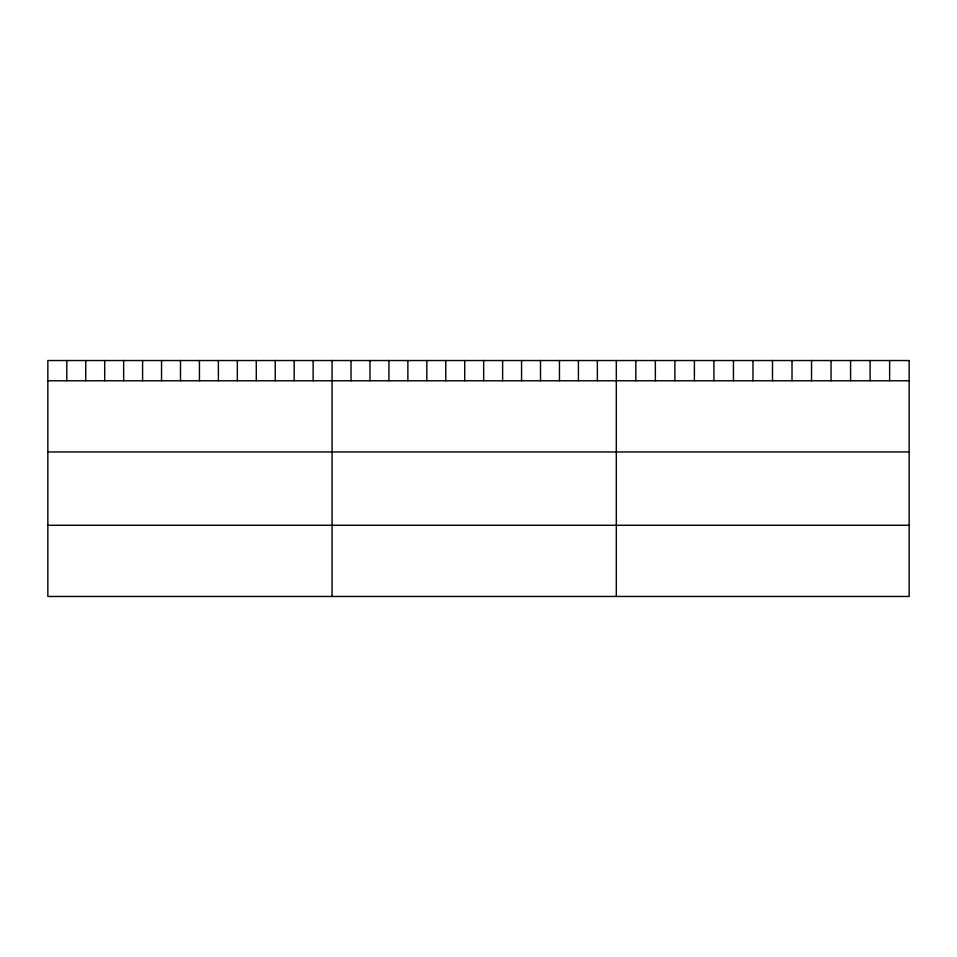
<?xml version="1.0" encoding="UTF-8"?>
<svg xmlns="http://www.w3.org/2000/svg" width="957" height="957" viewBox="0 0 957 957"><rect width="100%" height="100%" fill="white"/><g stroke="black" fill="none" stroke-linecap="round" stroke-linejoin="round"><path stroke-width="1.44" d="M47.85 380.766L909.15 380.766M47.85 451.943L909.15 451.943M47.85 525.273L909.15 525.273M889.627 360.538L889.627 380.766M870.104 360.538L870.104 380.766M850.582 360.538L850.582 380.766M831.059 360.538L831.059 380.766M811.536 360.538L811.536 380.766M792.013 360.538L792.013 380.766M772.49 360.538L772.49 380.766M752.968 360.538L752.968 380.766M733.445 360.538L733.445 380.766M713.922 360.538L713.922 380.766M694.399 360.538L694.399 380.766M674.876 360.538L674.876 380.766M655.354 360.538L655.354 380.766M635.831 360.538L635.831 380.766M616.308 360.538L616.308 596.462M597.359 360.538L597.359 380.766M578.411 360.538L578.411 380.766M559.462 360.538L559.462 380.766M540.514 360.538L540.514 380.766M521.565 360.538L521.565 380.766M502.616 360.538L502.616 380.766M483.668 360.538L483.668 380.766M464.719 360.538L464.719 380.766M445.771 360.538L445.771 380.766M426.822 360.538L426.822 380.766M407.873 360.538L407.873 380.766M388.925 360.538L388.925 380.766M369.976 360.538L369.976 380.766M351.028 360.538L351.028 380.766M332.079 360.538L332.079 596.462M313.13 360.538L313.13 380.766M294.182 360.538L294.182 380.766M275.233 360.538L275.233 380.766M256.285 360.538L256.285 380.766M237.336 360.538L237.336 380.766M218.387 360.538L218.387 380.766M199.439 360.538L199.439 380.766M180.49 360.538L180.49 380.766M161.542 360.538L161.542 380.766M142.593 360.538L142.593 380.766M123.644 360.538L123.644 380.766M104.696 360.538L104.696 380.766M85.747 360.538L85.747 380.766M66.799 360.538L66.799 380.766M909.15 360.538L47.85 360.538L47.85 596.462L909.15 596.462L909.15 360.538"/></g></svg>
